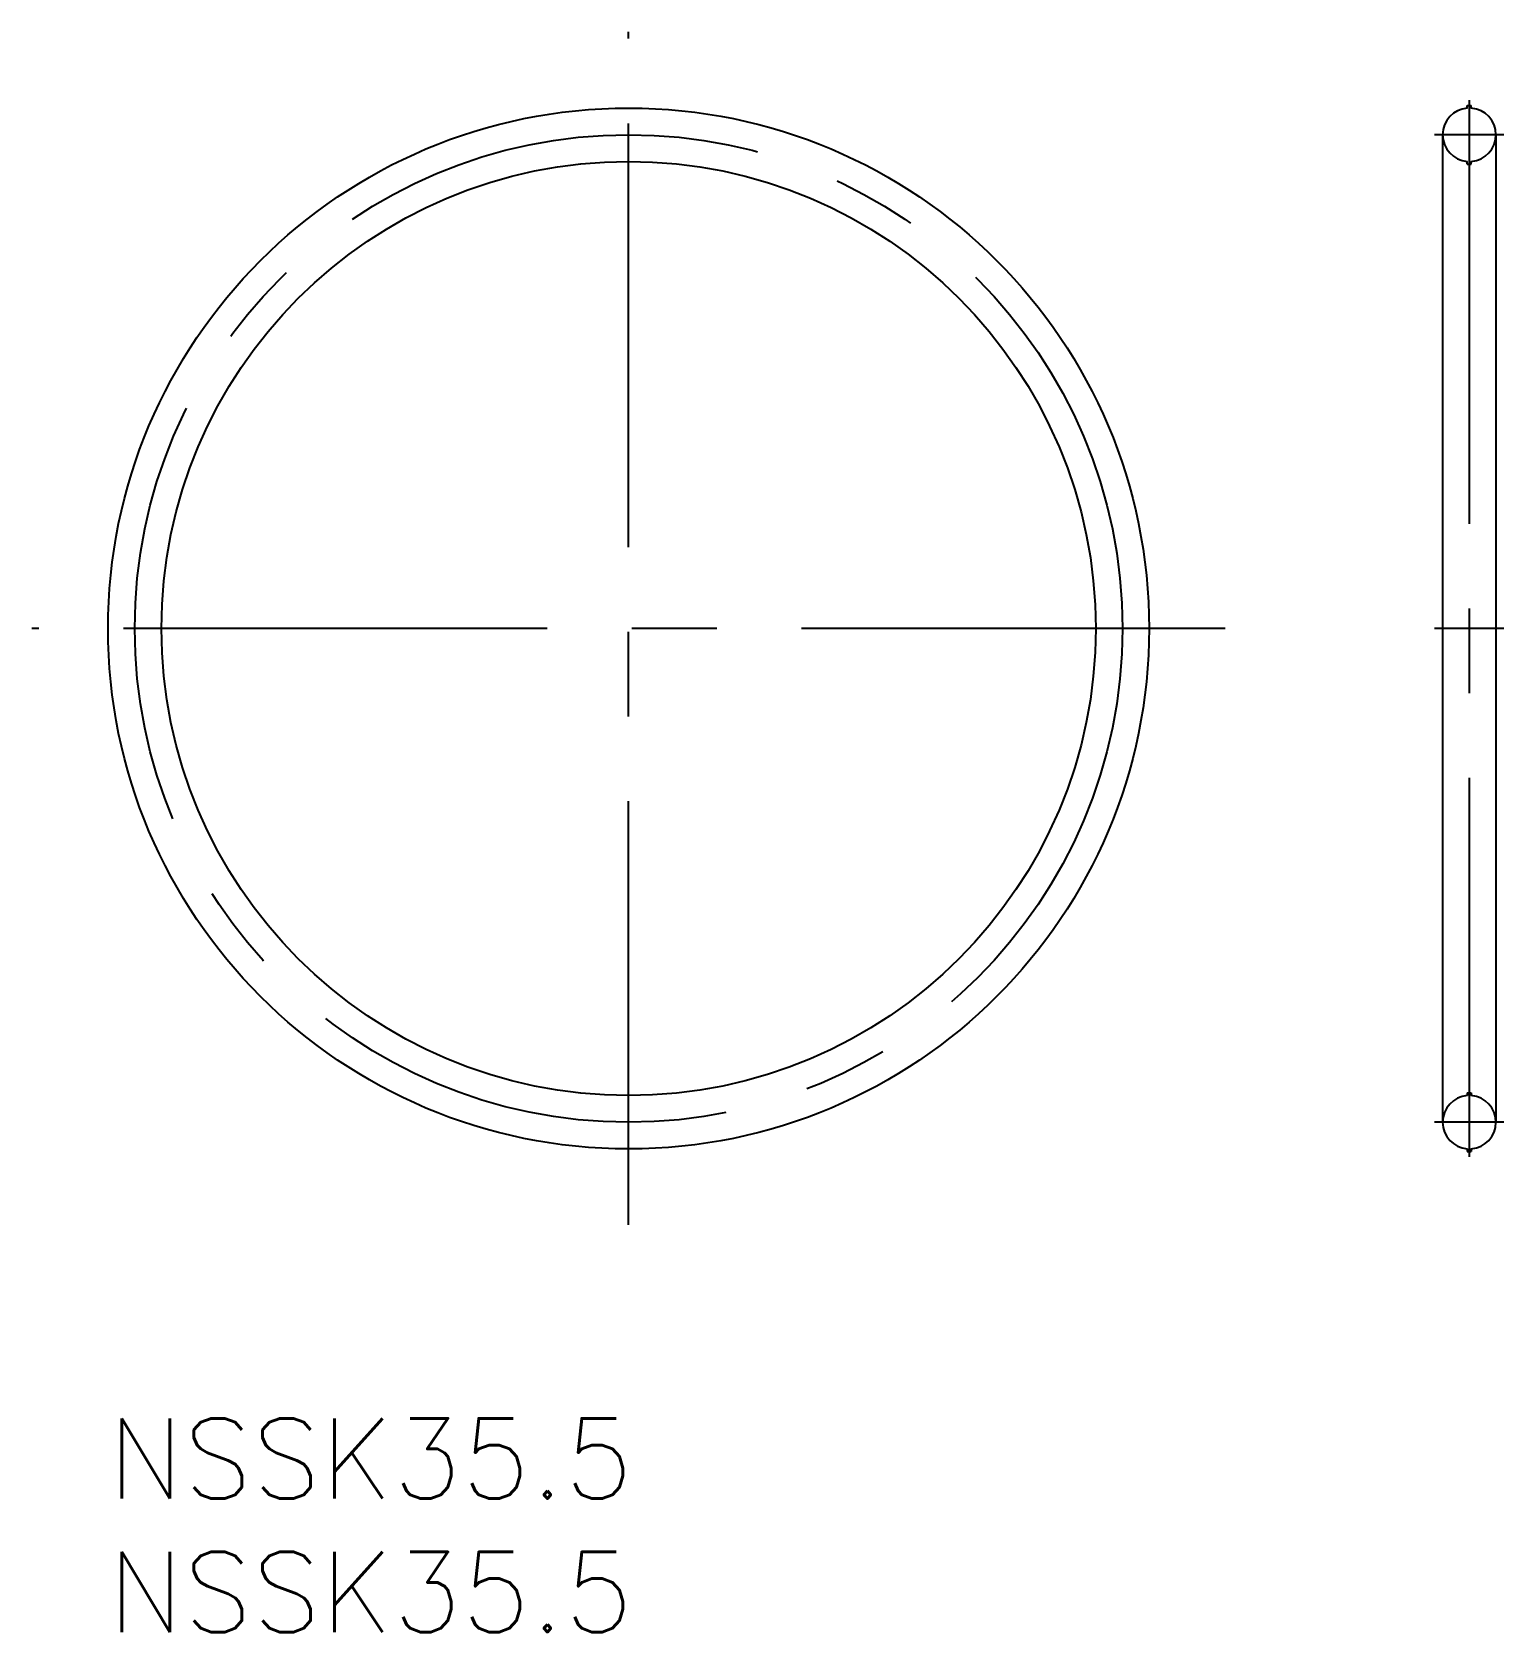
# Model space of a CAD drawing. Extents: x -2.8 to 52.3, y -8 to 51.9.
import ezdxf

# ---------------------------------------------------------------- set-up
doc = ezdxf.new("R2010")
doc.units = 0
doc.header["$LTSCALE"] = 0.5
doc.linetypes.add('CENTER', pattern=[50.8, 31.75, -6.35, 6.35, -6.35])
for name, color, linetype in [('MSM_CENTER', 1, 'CENTER'), ('MSM_CONTINUOUS', 7, 'CONTINUOUS'), ('MSM_PART_NUMBER', 7, 'CONTINUOUS')]:
    doc.layers.add(name, color=color, linetype=linetype)
doc.styles.get("Standard").update_dxf_attribs({"font": 'txt.shx', "height": 1, "bigfont": 'bigfont.shx'})

# ---------------------------------------------------------------- blocks, each defined once
blk = doc.blocks.new('*U1')
at = {"layer": 'MSM_PART_NUMBER'}
blk.add_text('NSSK35.5', height=3, dxfattribs=at).set_placement((0, -3))
blk = doc.blocks.new('*U2')
at = {"layer": 'MSM_PART_NUMBER'}
blk.add_text('NSSK35.5', height=3, dxfattribs=at).set_placement((0, -8))

msp = doc.modelspace()

# ---------------------------------------------------------------- linework, layer by layer
at = {"layer": 'MSM_CENTER'}
for p, q in [((19.5, 7.25), (19.5, 51.95)), ((50.995, 49.4), (50.995, 9.8)), ((52.295, 48.1), (49.695, 48.1)), ((41.85, 29.6), (-2.85, 29.6)), ((52.295, 29.6), (49.695, 29.6)), ((52.295, 11.1), (49.695, 11.1))]:
    msp.add_line(p, q, dxfattribs=at)
msp.add_circle((19.5, 29.6), 18.5, dxfattribs=at)
at = {"layer": 'MSM_CONTINUOUS'}
for p, q in [((50.92, 49.097), (50.92, 49.2)), ((50.92, 49.2), (51.07, 49.2)), ((51.07, 49.097), (51.07, 49.2)), ((49.995, 48.1), (49.995, 11.1)), ((51.995, 48.1), (51.995, 11.1)), ((50.92, 47), (50.92, 47.103)), ((50.92, 47), (51.07, 47)), ((51.07, 47), (51.07, 47.103)), ((50.92, 12.2), (50.92, 12.097)), ((50.92, 12.2), (51.07, 12.2)), ((51.07, 12.2), (51.07, 12.097)), ((50.92, 10.103), (50.92, 10)), ((50.92, 10), (51.07, 10)), ((51.07, 10.103), (51.07, 10))]:
    msp.add_line(p, q, dxfattribs=at)
for radius in [19.5, 17.5]:
    msp.add_circle((19.5, 29.6), radius, dxfattribs=at)
for centre, start, end in [((50.995, 48.1), 94.30122, 265.69878), ((50.995, 48.1), 274.30122, 85.69878), ((50.995, 11.1), 94.30122, 265.69878), ((50.995, 11.1), 274.30122, 85.69878)]:
    msp.add_arc(centre, 1, start, end, dxfattribs=at)

# ---------------------------------------------------------------- block references
for name in ['*U1', '*U2']:
    msp.add_blockref(name, (0, 0), dxfattribs=at)

doc.saveas('drawing.dxf')
